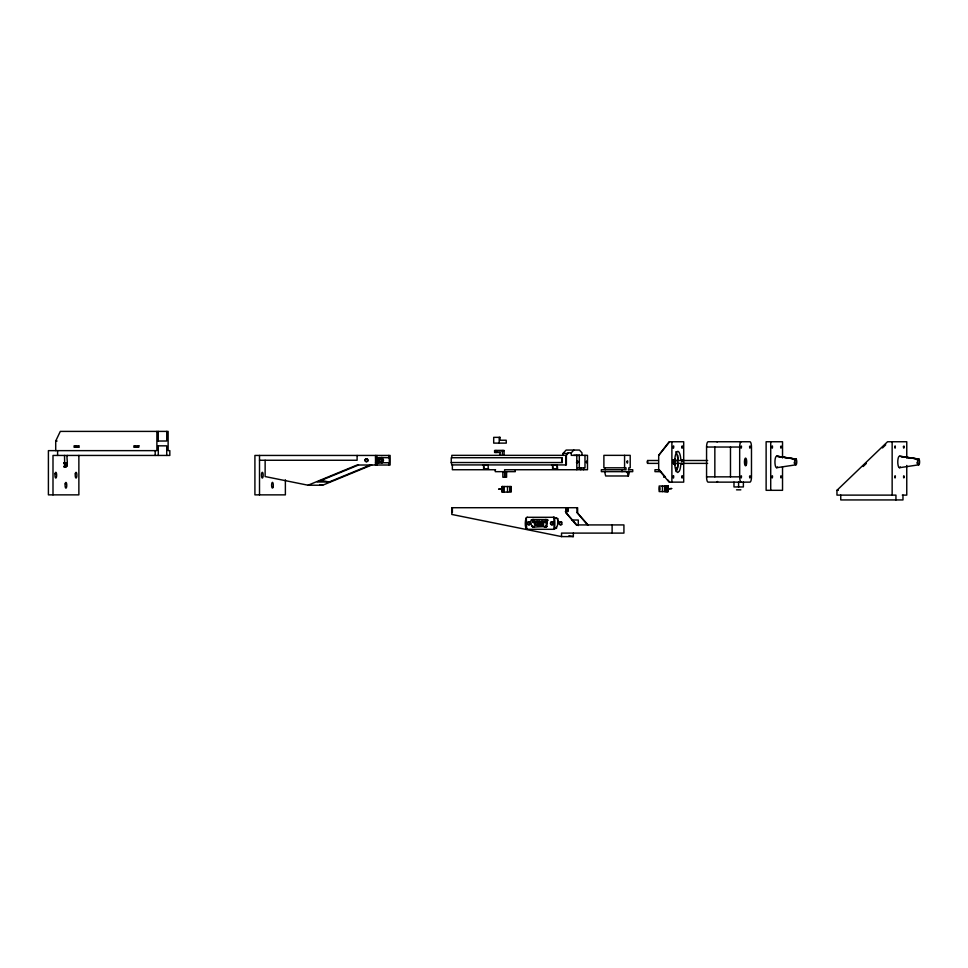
<?xml version="1.0" encoding="UTF-8"?>
<svg xmlns="http://www.w3.org/2000/svg" width="968" height="968" viewBox="0 0 968 968"><rect width="100%" height="100%" fill="white"/><g stroke="black" fill="none" stroke-linecap="round" stroke-linejoin="round"><path stroke-width="1.45" d="M375.499 462.728L389.317 462.728L389.317 457.731L380.993 457.561M63.828 466.794C69.926 468.306 65.848 457.186 67.337 455.444M567.635 511.564L567.853 507.716L567.853 511.564L565.336 511.564M681.69 461.276L681.98 460.042A2.166 0.629 -90 0 1 682.597 460.042L682.888 461.276M678.024 464.676L676.184 471.658M556.443 527.463L556.552 528.213L555.027 528.54C557.725 528.431 559.54 518.533 556.225 518.061M557.592 523.482L557.979 520.832M544.318 527.088C546.63 526.568 547.852 520.252 545.286 519.501M546.86 526.435L547.283 519.586L532.206 519.501C529.835 520.469 530.803 526.302 533.15 527.1L546.86 526.435L545.311 526.435M527.439 529.302C524.111 529.556 525.043 516.489 527.318 517.287M526.689 529.048L526.289 517.735M554.095 529.133C553.285 506.397 555.765 521.885 554.434 529.048M532.799 520.494L533.755 519.501M66.877 465.608L64.541 465.717M66.719 466.019L64.384 466.116M55.708 450.64L55.708 441.021L60.306 431.401L168.129 431.401L168.129 450.64L169.823 450.64L169.823 455.444L52.998 455.444L52.998 494.866M66.635 466.201L64.299 466.286M682.597 463.841L682.609 463.817A2.166 0.629 -90 0 1 681.98 463.841L681.98 463.841M535.727 524.148C534.493 528.238 534.009 521.087 535.776 525.249M377.956 457.731L382.118 457.561L383.594 460.236L382.118 462.898L380.993 462.898L381.646 462.728M379.178 457.561L377.701 460.236L379.178 462.898L378.052 462.898L377.169 460.236L378.548 457.731L375.536 457.731M381.682 462.728L383.062 460.236L381.682 457.731M66.55 466.358L64.166 466.491M673.123 459.836L672.675 462.498L673.571 463.878M673.462 464.035L673.909 461.373L673.159 459.824M565.808 464.918L565.808 455.347L568.313 452.818L571.289 452.818L573.818 450.059M451.245 462.535L562.178 462.547L562.178 457.731L451.245 457.731L451.245 462.535L451.802 464.918L566.365 464.918L566.365 455.347L568.313 452.818M658.688 455.347L669.13 441.747L683.698 441.747L683.698 482.137L669.13 482.137L658.688 469.734L658.688 455.347L669.687 441.747M66.368 466.612L63.973 466.709M539.684 521.232L539.684 522.635M543.508 523.966L543.508 525.37M545.069 526.834L546.763 526.653M563.049 455.347L563.049 453.435L566.135 450.059L579.445 450.059L581.974 452.818L581.974 455.347M895.945 499.936L895.945 495.12L836.957 495.12L836.957 490.316L887.547 441.747L906.762 441.747L906.762 458.058M863.117 466.54L866.348 463.442M882.489 447.942L885.72 444.844M531.565 519.743L533.308 519.61M534.82 521.062L534.82 522.805M542.576 521.026L541.935 521.933L542.576 522.853M66.175 466.77L64.674 464.144L64.529 455.444M658.095 460.502L647.592 460.502L647.168 461.942L647.592 463.382L658.095 463.382M647.592 463.382L647.701 460.55M538.728 523.761L538.668 525.551M265.135 460.26L265.135 476.559L308.042 485.222L357.107 465.015L390.128 465.015L390.128 455.444L254.911 455.444L254.911 494.866L285.378 494.866L285.378 479.825M358.523 465.015L317.286 481.991L329.096 481.991L370.333 465.015M308.042 485.222L322.659 485.222L371.736 465.015M553.551 529.314L554.253 529.193M537.676 520.978L536.841 521.97L537.736 522.901M776.626 467.713L795.926 464.821M899.453 467.713L918.753 464.821M545.468 520.978L544.488 521.933L545.468 522.901M500.359 452.467L494.587 452.467L494.587 450.568L504.086 450.543L504.086 454.815M494.587 450.568L504.086 450.543M55.708 441.021L57.088 441.021M157.687 441.021L166.75 441.021L166.75 431.401M78.965 445.837L74.1 445.837L74.1 447.276L78.965 447.276M139.259 445.837L133.887 445.837L133.887 447.276L138.739 447.276M158.232 445.837L166.726 445.837L166.726 455.444M706.567 447.034A5.288 1.549 -90 0 1 708.104 441.747L749.934 441.747A5.288 1.549 -90 0 1 751.483 447.034L751.483 476.849A5.288 1.549 -90 0 1 749.934 482.137L708.104 482.137A5.288 1.549 -90 0 1 706.567 476.849L706.567 447.034L739.673 447.034A5.288 1.549 -90 0 1 741.222 441.747M563.049 453.435L567.284 453.435M564.417 455.347L451.802 455.347L451.802 457.731M259.509 460.26L357.107 460.26L357.107 455.444M674.611 460.502L707.632 460.502M63.864 462.873L67.324 462.704M63.864 463.043L67.312 463.043M63.852 463.2L67.3 463.2M63.84 463.357L67.288 463.357M674.611 463.382L707.632 463.382M63.803 463.684L67.276 463.527M64.941 463.841L67.24 463.841M64.916 463.999L67.215 463.999M64.88 464.289L67.203 464.144M64.856 464.446L67.155 464.446M64.832 464.579L67.131 464.579M64.795 464.858L67.094 464.725M64.747 465.003L67.046 465.003M64.674 465.257L67.01 465.124M64.614 465.499L66.949 465.378M64.505 465.826L66.804 465.826M577.739 467.907L584.987 467.907L584.987 455.347M488.646 468.766L483.589 468.766L483.589 464.725M495.592 469.734L452.371 469.734L452.371 464.918M628.305 469.734L632.733 469.734L632.733 471.658L601.358 471.658L601.358 469.734L625.994 469.734L625.994 467.81L603.887 467.81L603.887 455.347L630.204 455.347L630.204 467.81L628.801 467.81L628.801 469.734M677.104 469.734L676.438 469.734L676.438 467.81L677.842 467.81L677.842 455.347M660.866 471.658L654.973 471.658L654.973 469.734L659.244 469.734L665.282 476.897M706.567 476.849L739.673 476.849A5.288 1.549 -90 0 0 741.222 482.137M663.673 477.236L665.488 477.236M659.704 487.4L659.704 490.195M511.031 487.92L509.797 487.92L509.797 490.716L511.031 490.716M502.719 489.058L498.617 489.058L502.719 489.639M736.515 489.832L740.847 489.832M836.957 490.316L838.361 490.316M902.285 495.12L906.762 495.12L906.762 465.463M565.808 507.716L565.808 512.52L576.807 524.922M577.049 507.716L577.049 512.52L588.06 524.922M527.064 517.287L553.696 517.299M553.829 518.061L556.794 518.061M557.205 518.485L558.064 518.945L557.423 518.775M545.734 519.586L547.477 519.719M531.42 519.925L533.029 519.828M546.012 519.792L547.634 519.889M531.359 520.022L532.908 520.022M546.158 519.985L547.755 520.094M571.785 520.022L578.295 520.022L578.295 525.6M546.267 520.578L547.815 520.578M541.584 523.712L540.664 524.668L541.644 525.624M532.206 526.374L533.828 526.592L532.243 526.483M532.352 526.701L533.961 526.798M532.509 526.87L534.142 526.943M544.875 526.979L546.605 526.834M556.225 527.947L555.983 528.213M555.692 528.407L556.406 528.322M527.185 529.302L553.805 529.314M577.618 512.52L577.618 507.716L451.802 507.716L451.802 514.444L561.537 536.599L573.346 536.599L573.346 533.102M389.281 462.728L388.725 465.015M562.178 462.547L561.609 457.731M553.442 517.299L554.253 517.408M901.438 456.666L919.019 459.195A2.88 0.847 -90 0 1 919.37 463.938A2.88 0.847 -90 0 1 917.966 462.934A2.88 0.847 -90 0 1 918.838 459.074L899.635 456.206A5.772 1.682 -90 0 0 897.808 463.14A5.772 1.682 -90 0 0 900.3 466.939M776.796 456.206L796.011 459.074A2.88 0.847 -90 0 0 795.139 462.934A2.88 0.847 -90 0 0 796.531 463.938A2.88 0.847 -90 0 0 796.18 459.195L776.796 456.206A5.772 1.682 -90 0 0 774.969 463.14A5.772 1.682 -90 0 0 777.473 466.939M899.635 456.206L919.019 459.195M776.977 456.291L796.18 459.195M321.255 480.418L329.096 481.991M319.706 484.629L322.659 485.222M568.954 535.703L573.346 536.599M667.92 480.043L669.687 482.137M577.049 512.52L587.491 524.922M565.808 512.52L576.25 524.922L623.924 524.922L623.924 533.102L561.537 533.102L561.537 536.599M681.92 463.696L681.75 463.103M627.179 471.803L628.196 475.978M626.223 471.658L629.442 471.803L628.438 475.978L605.665 475.978L604.649 471.803L605.532 471.658M576.964 461.216L576.795 462.982L576.444 462.329M678.024 459.207L676.584 452.782A10.575 3.098 -90 0 0 675.833 451.717M557.169 464.918L557.616 468.766L552.571 468.766L552.571 464.725M552.571 464.918L553.018 468.766M483.589 464.918L484.036 468.766M902.975 495.12L902.975 499.936L840.756 499.936L840.756 495.12M892.145 441.747L892.145 495.12M782.531 457.937L782.531 441.747L766.124 441.747L766.124 490.316L782.531 490.316L782.531 466.77M770.722 441.747L770.722 490.316M743.376 482.137L743.376 486.952L733.986 486.952L733.986 482.137M739.673 447.034L739.673 476.849M738.596 482.137L738.596 486.952M730.477 447.034L730.477 476.849M714.844 447.034L714.844 476.849M671.889 441.747L671.889 482.137M667.932 486.009L667.932 491.587M667.049 486.009L667.049 491.587M666.589 486.009L666.589 491.587M666.214 486.009L666.214 491.587M665.936 486.009L665.899 491.587M665.343 486.009L665.343 491.587M664.677 486.009L664.677 491.587M662.463 486.009L662.463 491.587M659.559 487.4L659.559 490.195M624.578 455.347L624.578 467.81M622.049 469.734L622.049 471.658M612.115 524.922L612.115 533.102M605.29 467.81L605.29 469.734M583.559 467.907L583.559 469.734M580.752 467.907L580.752 469.734M579.469 455.347L573.794 455.347M579.312 455.347L579.312 467.907M576.807 455.347L576.807 469.734M571.289 452.818L571.289 455.347L587.491 455.347L587.491 469.734L504.606 469.734L504.679 477.236L504.764 471.658M566.365 507.716L566.365 512.52M557.169 468.766L557.169 464.725L552.014 464.918M515.291 469.734L515.291 471.658L495.265 471.658L495.265 469.734M510.572 487.92L510.717 490.716M510.257 487.92L510.257 490.716M509.954 486.529L510.112 490.716M507.522 486.529L507.522 492.107M506.591 471.658L506.591 477.236L502.852 477.236L502.852 471.658M504.219 486.529L504.219 492.107M502.622 486.529L502.67 492.107M502.392 450.543L502.392 455.347M502.344 486.529L502.344 492.107M500.045 452.467L500.045 455.347M499.21 437.354L499.21 443.114M496.584 450.568L496.584 452.467M495.894 450.568L495.894 452.467M495.205 450.568L495.205 452.467M488.187 468.766L488.187 464.725L483.032 464.918M452.371 507.716L452.371 512.52M388.725 455.444L388.725 457.731M376.915 455.444L376.915 457.731M376.915 462.728L376.915 465.015M376.322 457.731L376.322 462.728M375.511 455.444L375.511 465.015M259.509 455.444L259.509 494.866M158.256 431.401L158.256 441.021M158.292 445.837L158.292 455.444M156.889 431.401L156.889 450.64L48.4 450.64L48.4 494.866L78.868 494.866L78.868 455.444M155.195 450.64L155.195 455.444M138.484 445.837L138.484 447.276M135.29 445.837L135.29 447.276M78.71 445.837L78.71 447.276M75.516 445.837L75.516 447.276M57.596 450.64L57.596 455.444M918.124 459.739A2.408 0.702 -90 0 1 918.354 460.332M918.124 464.132A2.408 0.702 -90 0 1 917.555 464.144M917.361 463.732A2.408 0.702 -90 0 1 917.228 463.152M917.168 462.692A2.408 0.702 -90 0 1 917.132 462.196M917.313 460.332A2.408 0.702 -90 0 1 917.482 459.861M553.236 524.087A1.464 1.404 -90 0 1 551.143 524.414A1.464 1.404 -90 0 1 551.143 522.2A1.464 1.404 -90 0 1 553.236 522.514M674.212 461.191A2.88 0.847 -90 0 1 675.035 459.05A2.88 0.847 -90 0 1 675.845 461.191M675.761 463.382A2.88 0.847 -90 0 1 674.926 464.797A2.88 0.847 -90 0 1 674.212 462.692M680.782 459.207A10.575 3.098 -90 0 0 679.984 454.464L679.342 452.782A10.575 3.098 -90 0 0 676.245 452.782L675.604 454.464A10.575 3.098 -90 0 0 676.245 471.101L677.794 472.517L679.342 471.101A10.575 3.098 -90 0 0 680.782 464.676M795.297 464.132A2.408 0.702 -90 0 1 794.716 464.144M794.534 463.732A2.408 0.702 -90 0 1 794.401 463.152M794.341 462.692A2.408 0.702 -90 0 1 794.305 462.196M794.486 460.332A2.408 0.702 -90 0 1 794.655 459.861M561.9 524.366A1.464 1.404 -90 0 1 559.94 524.329A1.464 1.404 -90 0 1 559.94 522.284A1.464 1.404 -90 0 1 561.9 522.236M717.603 481.435A5.288 1.549 -90 0 1 716.828 482.137M716.828 441.747A5.288 1.549 -90 0 1 717.227 441.928M771.883 446.962C772.597 451.088 772.779 443.15 771.883 446.962M894.722 446.962C895.436 451.088 895.606 443.15 894.722 446.962M749.559 476.619C750.055 481.036 750.648 473.255 749.559 476.619M673.014 476.571C673.546 481.507 674.236 472.892 673.014 476.571M577.351 461.809C577.811 465.293 578.223 458.82 577.351 461.809M535.304 521.849C536.962 525.249 537.639 518.848 535.304 521.849M586.342 461.76C586.717 465.354 587.31 458.941 586.342 461.76M781.357 476.849C780.535 480.745 780.583 472.904 781.357 476.849M904.197 476.849C903.362 480.745 903.41 472.904 904.197 476.849M536.574 524.571C538.111 528.008 539.067 521.558 536.574 524.571M681.738 476.474C682.089 481.532 683.154 473.134 681.738 476.474M626.986 461.567C627.373 466.636 628.329 458.203 626.986 461.567M673.026 446.659C673.365 451.693 674.43 443.38 673.026 446.659M740.859 446.696C741.173 451.209 742.105 443.767 740.859 446.696M740.859 476.51C741.173 481.036 742.105 473.582 740.859 476.51M749.571 446.696C749.873 451.221 750.841 443.743 749.571 446.696M771.895 476.51C772.246 481.084 773.105 473.485 771.895 476.51M780.619 446.696C780.934 451.209 781.866 443.767 780.619 446.696M894.735 476.51C895.073 481.084 895.932 473.485 894.735 476.51M903.446 446.696C903.761 451.209 904.693 443.767 903.446 446.696M681.75 446.587C681.98 451.681 683.239 443.586 681.75 446.587M532.751 521.812C534.275 525.285 535.219 518.884 532.751 521.812M539.128 524.547C540.58 528.008 541.681 521.643 539.128 524.547M540.398 521.812C541.911 525.273 542.903 518.909 540.398 521.812M542.951 521.812C544.476 525.285 545.383 518.896 542.951 521.812M537.857 521.752C539.164 525.309 540.483 519.029 537.857 521.752M541.681 524.487C543.012 528.032 544.258 521.752 541.681 524.487M500.045 437.354L493.692 437.354L493.692 443.114L506.288 443.114L506.204 440.234L500.045 440.234L500.045 437.354M668.271 486.009L659.16 486.009L659.16 491.587L668.271 491.587L668.271 486.009M511.116 486.529L502.005 486.529L502.005 492.107L511.116 492.107L511.116 486.529M671.659 488.537L664.98 489.118L671.659 488.537M667.642 491.587L667.642 486.009L667.605 491.587M55.079 473.715A2.88 0.847 90 0 0 55.805 478.047A2.88 0.847 90 0 0 56.543 473.715A2.88 0.847 90 0 0 55.079 473.715M65.207 483.806A2.88 0.847 90 0 0 65.933 488.138A2.88 0.847 90 0 0 66.659 483.806A2.88 0.847 90 0 0 65.207 483.806M75.335 473.703A2.88 0.847 90 0 0 76.049 478.035A2.88 0.847 90 0 0 76.787 473.739A2.88 0.847 90 0 0 75.335 473.703M553.018 524.027A1.464 1.404 -90 0 0 551.808 521.837A1.464 1.404 -90 0 0 550.598 524.027A1.464 1.404 -90 0 0 553.018 524.027M530.186 524.184A1.464 1.404 -90 0 0 529.242 521.849A1.464 1.404 -90 0 0 527.778 523.87A1.464 1.404 -90 0 0 530.186 524.184M529.932 524.184A1.464 1.404 -90 0 0 529 521.849A1.464 1.404 -90 0 0 527.536 523.87A1.464 1.404 -90 0 0 529.932 524.184M261.59 473.715A2.88 0.847 90 0 0 262.328 478.047A2.88 0.847 90 0 0 263.054 473.715A2.88 0.847 90 0 0 261.59 473.715M273.157 486.783A2.88 0.847 -90 0 0 272.48 482.366A2.88 0.847 -90 0 0 271.706 486.601A2.88 0.847 -90 0 0 273.157 486.783M382.118 460.974A1.44 1.379 -90 0 0 380.956 458.784A1.44 1.379 -90 0 0 379.722 460.925A1.44 1.379 -90 0 0 382.118 460.974M367.767 460.974A1.44 1.379 -90 0 0 366.618 458.784A1.44 1.379 -90 0 0 365.384 460.925A1.44 1.379 -90 0 0 367.767 460.974M381.828 460.974A1.44 1.379 -90 0 0 380.678 458.784A1.44 1.379 -90 0 0 379.444 460.925A1.44 1.379 -90 0 0 381.828 460.974M367.489 460.974A1.44 1.379 -90 0 0 366.34 458.784A1.44 1.379 -90 0 0 365.105 460.925A1.44 1.379 -90 0 0 367.489 460.974M561.585 524.027A1.464 1.404 -90 0 0 560.375 521.837A1.464 1.404 -90 0 0 559.165 524.027A1.464 1.404 -90 0 0 561.585 524.027M746.074 463.636A2.408 0.702 -90 0 0 745.759 459.619A2.408 0.702 -90 0 0 744.9 462.559A2.408 0.702 -90 0 0 746.074 463.636M746.376 464.664A3.848 1.125 -90 0 0 745.868 458.227A3.848 1.125 -90 0 0 744.489 462.934A3.848 1.125 -90 0 0 746.376 464.664"/></g></svg>
